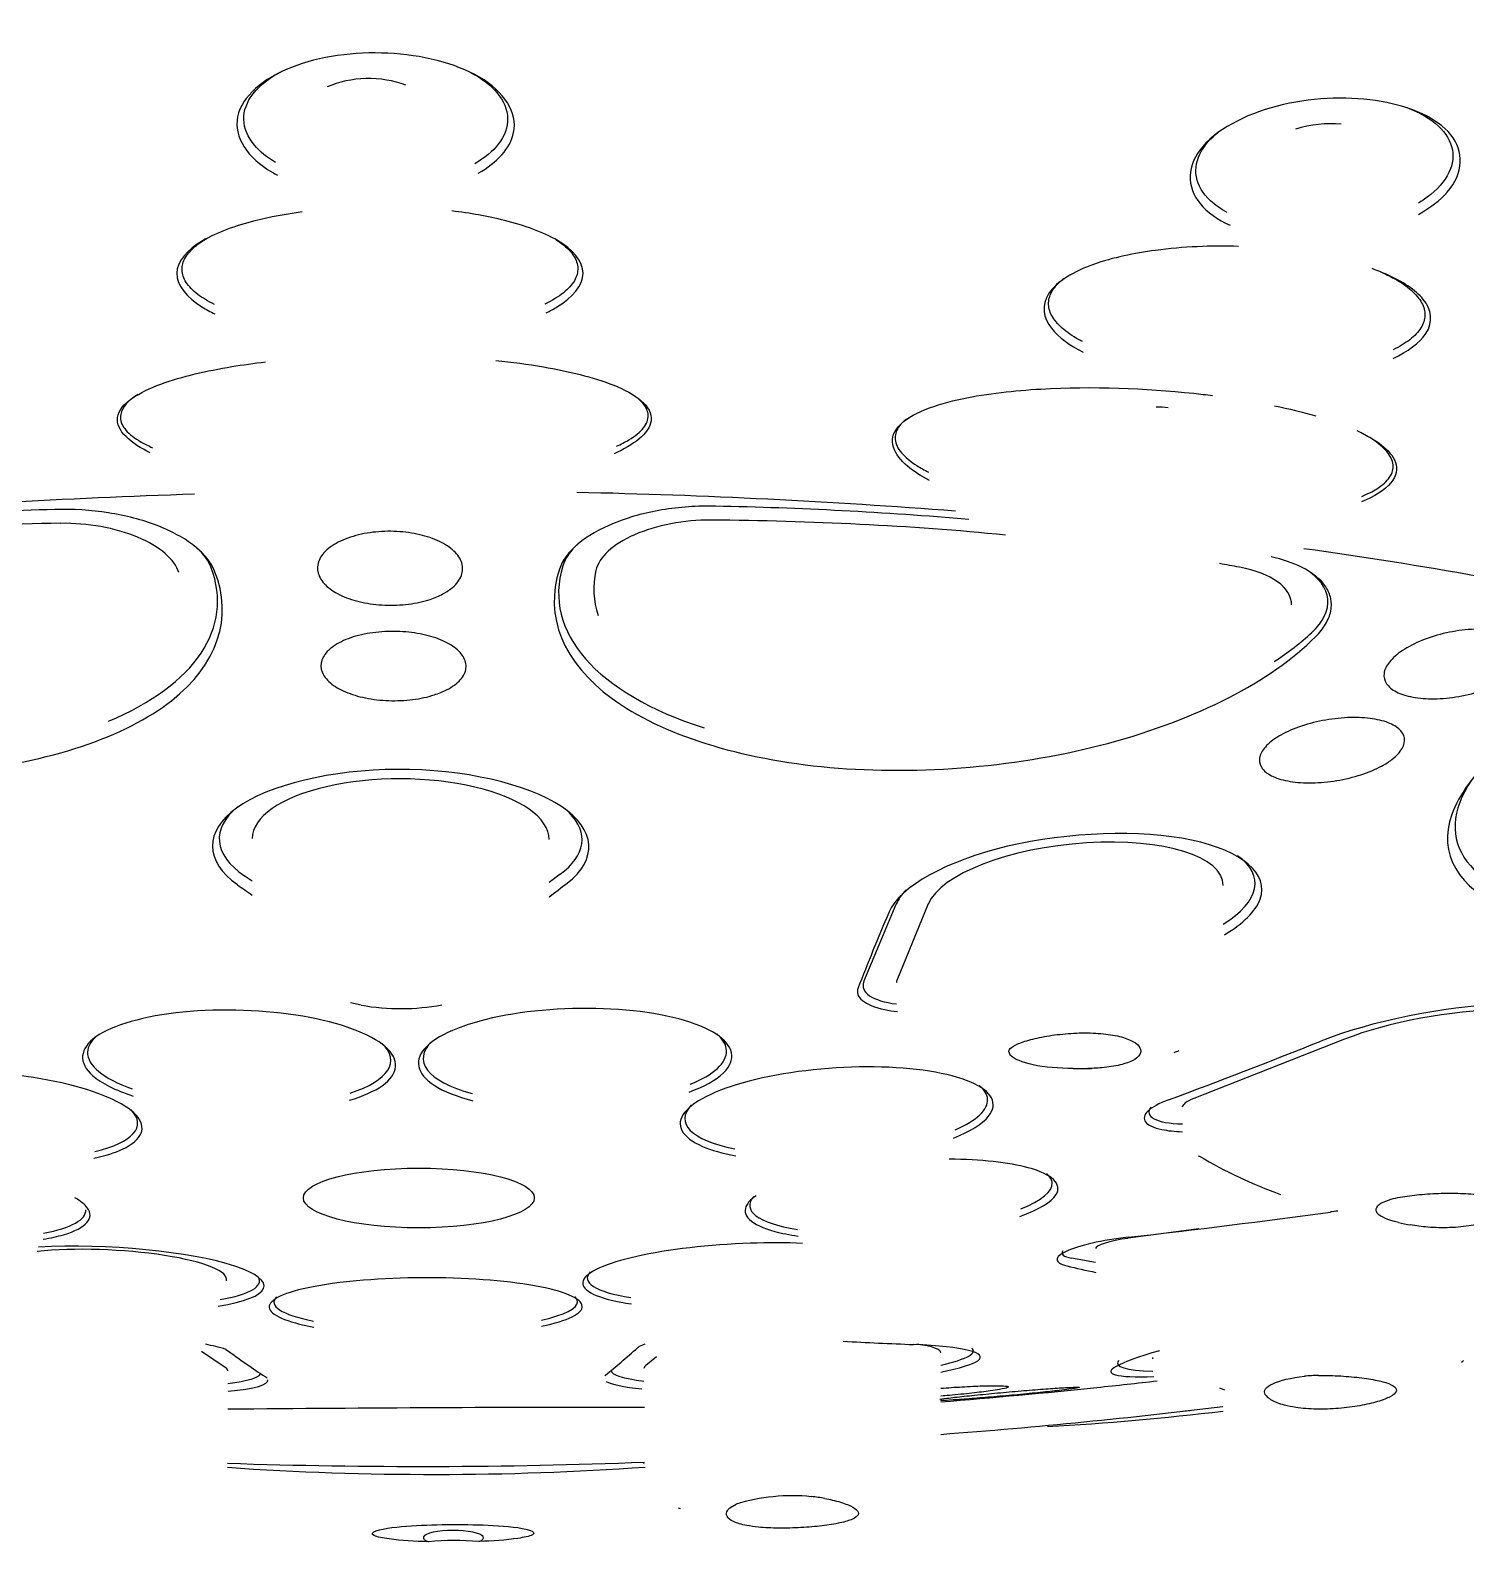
# Model space of a CAD drawing. Header units: centimetres. Extents: x -3207095 to 15275363, y -32656 to 4798027.
# Drawn here: x 705659.56 to 705665.39, y 4438557.85 to 4438563.98 of the extents above; entities that cross this region are included whole.
import ezdxf

# ---------------------------------------------------------------- set-up
doc = ezdxf.new("R2010")
doc.units = ezdxf.units.CM
doc.linetypes.add('DUZ', pattern=[500, 500])
doc.layers.get('0').update_dxf_attribs({"color": 1, "linetype": 'DUZ'})
doc.layers.add('a_vitrifiye', color=195, linetype='Continuous')

# ---------------------------------------------------------------- blocks, each defined once
blk = doc.blocks.new('TEPEDUS')
for p, q in [((38601.94, -2207.869), (38601.82, -2207.787)), ((38606.606, -2207.766), (38606.44, -2207.888)), ((38611.211, -2209.393), (38611.703, -2208.22)), ((38612.186, -2208.216), (38611.712, -2209.376)), ((38603.592, -2209.749), (38603.43, -2209.714)), ((38618.499, -2210.265), (38616.211, -2211.165)), ((38619.082, -2212.734), (38619.203, -2212.689)), ((38616.291, -2213.142), (38615.215, -2213.284)), ((38614.723, -2213.651), (38614.359, -2213.584)), ((38601.53, -2215.241), (38601.17, -2215.001)), ((38608.067, -2215.078), (38607.905, -2215.212)), ((38616.601, -2215.549), (38616.68, -2215.58)), ((38607.878, -2216.702), (38607.879, -2216.69)), ((38609.179, -2217.37), (38609.273, -2217.313))]:
    blk.add_line(p, q)
for centre, radius, start, end in [((38600.492, -2259.368), 57.153, 91.5477, 95.3672), ((38607.744, -2262.488), 60.314, 85.18697, 88.8441), ((38604.188, -2206.384), 3.418, 259.957, 280.5607), ((38613.495, -2210.448), 0.0871, 186.83, 226.7807), ((38614.462, -2202.802), 7.909, 269.4506, 271.059), ((38619.891, -2206.007), 7.02, 239.2051, 250.3337), ((38620.133, -2209.489), 3.648, 257.0474, 259.9764), ((38600.224, -2219.509), 4.729, 73.841, 77.6968), ((38618.132, -2217.673), 2.311, 90.751, 96.0482), ((38604.465, -2116.577), 99.5, 274.56096, 275.92927), ((38607.794, -2858.785), 642.939, 89.991671, 90.554721), ((38617.477, -2215.535), 0.215, 212.9499, 235.2682), ((38611.544, -2173.073), 43.134, 273.2593, 276.8068), ((38604.465, -2116.577), 100, 276.65581, 276.71029), ((38604.7, -2171.206), 45.657, 266.0633, 274.0161), ((38604.49, -2128.786), 87.956, 268.09528, 272.21145), ((38610.125, -2220.085), 2.899, 84.2657, 107.0818), ((38610.252, -2219.248), 2.055, 79.6872, 85.455), ((38605.013, -2222.193), 4.328, 85.2097, 95.308)]:
    blk.add_arc(centre, radius, start, end)
for centre, major_axis, ratio, start_param, end_param in [((38603.715, -2196.381), (-1.081, 0.011), 0.625827, 4.180222, 5.349854), ((38618.063, -2197.054), (1.067, 0.213), 0.590225, 1.090341, 1.743564), ((38615.362, -2201.377), (1.256, 0.193), 0.530868, 1.115919, 1.264556), ((38604.465, -2209.25), (28.2, 0), 0.258819, -4.591583, -4.381751), ((38604.465, -2209.25), (28.2, 0), 0.258819, 1.278151, 1.485824), ((38604.418, -2215.173), (-26.367, 2.821), 0.470964, -1.315068, -1.136672), ((38599.34, -2203.169), (1.498, -0.16), 0.470964, 0.189905, 1.826525), ((38608.641, -2203.122), (1.498, 0.146), 0.474423, 1.354064, 2.990683), ((38604.416, -2215.169), (26.372, 2.573), 0.474423, 1.17902, 1.354064), ((38608.621, -2203.092), (1.993, 0.172), 0.464729, 2.589055, 2.957279), ((38599.357, -2203.138), (1.991, -0.189), 0.462039, 0.222208, 0.548003), ((38604.465, -2209.25), (28.2, 0), 0.258819, 0.855262, 1.07501), ((38595.336, -2203.177), (-6.073, 0.575), 0.462039, 2.429893, 3.363801), ((38612.667, -2203.094), (6.078, 0.523), 0.464729, 2.957279, 3.981317), ((38612.718, -2203.019), (5.594, 0.546), 0.474423, 2.990683, 3.247364), ((38604.416, -2215.169), (26.372, 2.573), 0.474423, 1.031799, 1.04475), ((38616.195, -2203.796), (-1.498, -0.146), 0.474423, 3.09534, 4.173392), ((38616.251, -2203.772), (-1.993, -0.172), 0.464729, 2.599743, 3.694131), ((38612.667, -2203.094), (6.078, 0.523), 0.464729, -0.710691, -0.54185), ((38626.148, -2205.914), (5.957, 1.312), 0.36773, 2.735048, 3.813949), ((38604.19, -2207.231), (2.25, -0.007), 0.405393, 0.001241, 3.142834), ((38604.19, -2207.234), (2.75, -0.008), 0.400807, 2.688794, 3.674866), ((38604.19, -2207.234), (2.75, -0.008), 0.400807, -0.496471, 0.381033), ((38614.409, -2208.142), (-2.248, -0.241), 0.369106, 3.102128, 6.086641), ((38614.405, -2208.144), (-2.736, -0.279), 0.368528, 2.500013, 3.549218), ((38646.148, -2151.262), (-46.089, -55.389), 0.612738, 0.047285, 0.053496), ((38561.704, -2151.643), (45.691, -55.718), 0.591989, -0.0284, -0.020382), ((38614.405, -2208.144), (-2.736, -0.279), 0.368528, -0.407625, -0.197856), ((38656.73, -2160.112), (-46.117, -55.365), 0.131377, -0.414962, -0.37203), ((38612.194, -2209.366), (0.995, 0.102), 0.368528, 2.943736, 4.162409), ((38612.206, -2209.359), (0.5, 0.053), 0.369106, 2.945048, 3.102128), ((38619.975, -2210.54), (-2.248, -0.352), 0.280475, 3.097728, 5.384109), ((38601.742, -2210.528), (-2.299, 0.066), 0.326007, 5.93111, 6.283185), ((38601.742, -2210.528), (-2.299, 0.066), 0.326007, 2.401213, 3.493668), ((38606.83, -2210.502), (2.299, 0.06), 0.326876, 2.788421, 3.958842), ((38606.83, -2210.502), (2.299, 0.06), 0.326876, 0, 0.353172), ((38642.857, -2168.652), (-57.998, -42.759), 0.33312, 0.860314, 0.903246), ((38601.742, -2210.528), (-2.299, 0.066), 0.326007, 0, 0.795898), ((38606.83, -2210.502), (2.299, 0.06), 0.326876, 5.568199, 6.283185), ((38613.562, -2206.69), (2.162, -3.727), 0.696787, -0.379577, -0.36291), ((38610.792, -2211.329), (2.295, 0.155), 0.295556, 0, 0.314538), ((38610.792, -2211.329), (2.295, 0.155), 0.295556, 2.827055, 3.95867), ((38610.792, -2211.329), (2.295, 0.155), 0.295556, 5.594234, 6.283185), ((38616.521, -2211.23), (0.988, 0.154), 0.283545, 2.841426, 4.160067), ((38616.539, -2211.226), (0.5, 0.078), 0.280475, 2.242517, 3.097728), ((38597.908, -2211.395), (-2.295, 0.158), 0.293356, 2.389424, 3.453482), ((38616.539, -2211.604), (0.254, 0.431), 0.168409, 3.141593, 3.278381), ((38611.774, -2212.621), (2.293, 0.177), 0.246702, 0, 0.257404), ((38611.774, -2212.621), (2.293, 0.177), 0.246702, 2.884189, 3.938835), ((38611.774, -2212.621), (2.293, 0.177), 0.246702, 5.606886, 6.283185), ((38597.123, -2212.696), (-2.293, 0.175), 0.244201, 2.395187, 3.178737), ((38611.02, -2172.886), (71.573, 8.331), 0.56341, 4.705428, 4.74836), ((38615.223, -2213.377), (0.5, 0.066), 0.184602, 1.563735, 3.117078), ((38599.754, -2213.823), (-1.798, 0.087), 0.201542, 3.08643, 5.363951), ((38599.75, -2213.894), (-2.369, 0.115), 0.201542, 2.364961, 5.18079), ((38615.207, -2213.377), (0.991, 0.134), 0.18562, 2.951548, 3.661518), ((38609.316, -2213.775), (2.297, 0.116), 0.203174, 2.932571, 3.909006), ((38651.965, -2153.768), (-44.421, -56.735), 0.47645, 0.213717, 0.225839), ((38599.754, -2213.823), (-2.297, 0.111), 0.201542, 2.414479, 3.27518), ((38604.569, -2214.25), (2.3, 0.003), 0.185339, 2.951849, 3.881655), ((38604.569, -2214.25), (2.3, 0.003), 0.185339, 5.580767, 6.283185), ((38604.569, -2214.25), (2.3, 0.003), 0.185339, 0, 0.189744), ((38654.963, -2162.999), (-48.766, -53.047), 0.025664, 0.186686, 0.229618), ((38576.116, -2170.833), (63.864, -33.37), 0.451737, -0.780319, -0.76103), ((38610.128, -2215.138), (-2.25, -0.12), 0.121616, 3.135107, 3.710201), ((38610.126, -2215.137), (-2.746, -0.149), 0.120575, 2.525786, 3.263355), ((38554.477, -2163.453), (49.289, -52.562), 0.050355, -0.252576, -0.209644), ((38621.084, -2214.243), (6.028, 0.937), 0.081622, 3.059606, 3.553815), ((38621.187, -2214.237), (5.6, 0.857), 0.082029, 3.129037, 3.181966), ((38599.321, -2215.187), (-2.25, 0.109), 0.119929, 3.1474, 3.339387), ((38599.323, -2215.186), (-2.747, 0.135), 0.118845, 2.535486, 3.101177), ((38610.126, -2215.137), (-2.746, -0.149), 0.120575, 0.006642, 0.605171), ((38610.128, -2215.138), (-2.25, -0.12), 0.121616, -0.163565, -0.006485), ((38604.465, -2208.915), (27.6, 0), 0.258819, -1.189196, -1.153281), ((38604.465, -2209.25), (28.2, 0), 0.258819, -1.286398, -1.12397), ((38604.989, -2217.822), (0.456, 0), 0.241924, -0.563412, 3.739754)]:
    blk.add_ellipse(centre, major_axis=major_axis, ratio=ratio, start_param=start_param, end_param=end_param)
blk.add_ellipse((38604.465, -2212.672), major_axis=(-1.75, 0), ratio=0.258819)
for points, knots in [([(38560.515, -2202.905), (38560.517, -2202.816), (38560.524, -2202.591), (38560.597, -2202.181), (38560.763, -2201.706), (38561.012, -2201.229), (38561.342, -2200.755), (38561.752, -2200.285), (38562.241, -2199.819), (38562.81, -2199.358), (38563.457, -2198.901), (38564.182, -2198.452), (38564.984, -2198.009), (38565.86, -2197.575), (38566.81, -2197.15), (38567.832, -2196.736), (38568.923, -2196.333), (38570.082, -2195.942), (38571.307, -2195.564), (38572.595, -2195.2), (38573.943, -2194.85), (38575.349, -2194.516), (38576.811, -2194.198), (38578.325, -2193.896), (38579.889, -2193.611), (38581.5, -2193.345), (38583.154, -2193.096), (38584.848, -2192.866), (38586.58, -2192.656), (38588.346, -2192.465), (38590.142, -2192.294), (38591.965, -2192.143), (38593.812, -2192.013), (38595.679, -2191.904), (38597.563, -2191.816), (38599.46, -2191.749), (38601.367, -2191.703), (38603.279, -2191.679), (38605.193, -2191.677), (38607.107, -2191.696), (38609.015, -2191.736), (38610.914, -2191.798), (38612.802, -2191.881), (38614.673, -2191.985), (38616.526, -2192.11), (38618.355, -2192.256), (38620.158, -2192.422), (38621.931, -2192.608), (38623.672, -2192.814), (38625.376, -2193.039), (38627.04, -2193.283), (38628.661, -2193.546), (38630.237, -2193.826), (38631.764, -2194.124), (38633.239, -2194.439), (38634.659, -2194.769), (38636.022, -2195.116), (38637.325, -2195.476), (38638.565, -2195.851), (38639.741, -2196.24), (38640.849, -2196.64), (38641.888, -2197.052), (38642.856, -2197.475), (38643.751, -2197.908), (38644.571, -2198.349), (38645.314, -2198.797), (38645.979, -2199.252), (38646.566, -2199.713), (38647.072, -2200.176), (38647.5, -2200.644), (38647.84, -2201.108), (38648.061, -2201.479), (38648.133, -2201.67), (38648.153, -2201.722)], [0, 0, 0, 0, 0.007517, 0.022303, 0.03701, 0.051568, 0.065983, 0.080301, 0.094565, 0.108806, 0.123041, 0.137278, 0.151523, 0.165777, 0.180042, 0.194316, 0.208599, 0.222889, 0.237186, 0.251488, 0.265795, 0.280106, 0.29442, 0.308738, 0.323057, 0.337379, 0.351703, 0.366028, 0.380355, 0.394683, 0.409012, 0.423341, 0.437672, 0.452003, 0.466334, 0.480666, 0.494998, 0.50933, 0.523662, 0.537995, 0.552327, 0.566659, 0.580991, 0.595323, 0.609654, 0.623985, 0.638315, 0.652644, 0.666973, 0.6813, 0.695626, 0.709951, 0.724274, 0.738595, 0.752915, 0.767231, 0.781545, 0.795855, 0.810161, 0.824462, 0.838757, 0.853047, 0.867328, 0.881601, 0.895864, 0.910117, 0.924359, 0.938592, 0.952821, 0.967052, 0.981301, 0.995595, 1, 1, 1, 1]), ([(38605.367, -2197.139), (38605.652, -2196.975), (38605.853, -2196.759), (38605.967, -2196.218), (38605.756, -2195.9), (38605.015, -2195.467), (38604.507, -2195.345), (38603.488, -2195.295), (38602.958, -2195.368), (38602.108, -2195.7), (38601.781, -2195.973), (38601.718, -2196.282)], [0.4038603, 0.4038603, 0.4038603, 0.4038603, 0.5, 0.5, 0.625, 0.625, 0.75, 0.75, 0.875, 0.875, 1, 1, 1, 1]), ([(38601.812, -2196.325), (38601.809, -2196.191), (38601.857, -2196.057), (38602.051, -2195.809), (38602.196, -2195.695), (38602.382, -2195.598), (38602.386, -2195.596), (38602.39, -2195.594)], [0, 0, 0, 0, 0.0625, 0.0625, 0.125, 0.125, 0.1262842, 0.1262842, 0.1262842, 0.1262842]), ([(38605.252, -2195.611), (38605.419, -2195.699), (38605.554, -2195.804), (38605.752, -2196.04), (38605.808, -2196.173), (38605.811, -2196.307), (38605.815, -2196.441), (38605.767, -2196.575), (38605.586, -2196.807), (38605.465, -2196.907), (38605.314, -2196.995)], [0.3802, 0.3802, 0.3802, 0.3802, 0.4375, 0.4375, 0.5, 0.5, 0.5, 0.5625, 0.5625, 0.6169065, 0.6169065, 0.6169065, 0.6169065]), ([(38619.62, -2197.762), (38619.795, -2197.664), (38619.945, -2197.55), (38620.306, -2197.135), (38620.313, -2196.806), (38619.9, -2196.303), (38619.509, -2196.13), (38618.598, -2195.972), (38618.066, -2195.985), (38617.074, -2196.212), (38616.604, -2196.438), (38616.352, -2196.729)], [0.445445, 0.445445, 0.445445, 0.445445, 0.5, 0.5, 0.625, 0.625, 0.75, 0.75, 0.875, 0.875, 1, 1, 1, 1]), ([(38619.443, -2196.145), (38619.637, -2196.218), (38619.798, -2196.312), (38620.035, -2196.53), (38620.109, -2196.654), (38620.155, -2196.914), (38620.128, -2197.049), (38620.053, -2197.179), (38619.977, -2197.309), (38619.853, -2197.434), (38619.666, -2197.561), (38619.642, -2197.577), (38619.616, -2197.592)], [0.313068, 0.313068, 0.313068, 0.313068, 0.375, 0.375, 0.4375, 0.4375, 0.5, 0.5, 0.5, 0.5625, 0.5625, 0.5715752, 0.5715752, 0.5715752, 0.5715752]), ([(38601.718, -2196.282), (38601.656, -2196.591), (38601.869, -2196.905), (38602.267, -2197.139), (38602.293, -2197.153), (38602.321, -2197.168)], [0, 0, 0, 0, 0.125, 0.125, 0.1337335, 0.1337335, 0.1337335, 0.1337335]), ([(38602.295, -2196.978), (38602.163, -2196.9), (38602.055, -2196.811), (38601.871, -2196.592), (38601.816, -2196.459), (38601.812, -2196.325)], [0.8892487, 0.8892487, 0.8892487, 0.8892487, 0.9375, 0.9375, 1, 1, 1, 1]), ([(38616.352, -2196.729), (38616.101, -2197.02), (38616.101, -2197.348), (38616.415, -2197.73), (38616.572, -2197.841), (38616.763, -2197.928)], [0, 0, 0, 0, 0.125, 0.125, 0.1900515, 0.1900515, 0.1900515, 0.1900515]), ([(38616.72, -2197.734), (38616.622, -2197.681), (38616.537, -2197.622), (38616.349, -2197.448), (38616.275, -2197.324), (38616.228, -2197.064), (38616.255, -2196.929), (38616.331, -2196.799)], [0.8384095, 0.8384095, 0.8384095, 0.8384095, 0.875, 0.875, 0.9375, 0.9375, 1, 1, 1, 1]), ([(38602.696, -2197.725), (38602.451, -2197.758), (38602.211, -2197.803), (38601.687, -2197.935), (38601.408, -2198.033), (38600.961, -2198.296), (38600.798, -2198.467), (38600.795, -2198.656)], [0.826135, 0.826135, 0.826135, 0.826135, 0.875, 0.875, 0.9375, 0.9375, 1, 1, 1, 1]), ([(38606.395, -2199.256), (38606.456, -2199.226), (38606.514, -2199.194), (38606.793, -2199.021), (38606.953, -2198.841), (38606.955, -2198.469), (38606.793, -2198.292), (38606.345, -2198.027), (38606.063, -2197.93), (38605.508, -2197.791), (38605.24, -2197.744), (38604.966, -2197.711)], [0.4222118, 0.4222118, 0.4222118, 0.4222118, 0.4375, 0.4375, 0.5, 0.5, 0.5625, 0.5625, 0.625, 0.625, 0.6790152, 0.6790152, 0.6790152, 0.6790152]), ([(38600.876, -2198.605), (38600.874, -2198.542), (38600.891, -2198.478), (38600.964, -2198.353), (38601.02, -2198.292), (38601.147, -2198.189), (38601.212, -2198.147), (38601.285, -2198.106)], [0, 0, 0, 0, 0.03125, 0.03125, 0.0625, 0.0625, 0.08558377, 0.08558377, 0.08558377, 0.08558377]), ([(38606.511, -2198.125), (38606.557, -2198.152), (38606.598, -2198.18), (38606.712, -2198.266), (38606.771, -2198.327), (38606.852, -2198.451), (38606.873, -2198.515), (38606.875, -2198.578), (38606.876, -2198.642), (38606.859, -2198.705), (38606.786, -2198.83), (38606.73, -2198.891), (38606.581, -2199.011), (38606.487, -2199.069), (38606.375, -2199.124)], [0.4223352, 0.4223352, 0.4223352, 0.4223352, 0.4375, 0.4375, 0.46875, 0.46875, 0.5, 0.5, 0.5, 0.53125, 0.53125, 0.5625, 0.5625, 0.5946634, 0.5946634, 0.5946634, 0.5946634]), ([(38616.891, -2198.248), (38616.478, -2198.235), (38616.054, -2198.252), (38615.31, -2198.351), (38614.987, -2198.416), (38614.399, -2198.627), (38614.139, -2198.776), (38614.017, -2198.958)], [0.792846, 0.792846, 0.792846, 0.792846, 0.875, 0.875, 0.9375, 0.9375, 1, 1, 1, 1]), ([(38600.795, -2198.656), (38600.792, -2198.844), (38600.954, -2199.026), (38601.239, -2199.203), (38601.305, -2199.239), (38601.374, -2199.272)], [0, 0, 0, 0, 0.0625, 0.0625, 0.07958295, 0.07958295, 0.07958295, 0.07958295]), ([(38601.368, -2199.128), (38601.269, -2199.08), (38601.185, -2199.029), (38601.038, -2198.917), (38600.979, -2198.856), (38600.899, -2198.732), (38600.877, -2198.669), (38600.876, -2198.605)], [0.90902091, 0.90902091, 0.90902091, 0.90902091, 0.9375, 0.9375, 0.96875, 0.96875, 1, 1, 1, 1]), ([(38619.235, -2199.945), (38619.452, -2199.842), (38619.636, -2199.713), (38619.85, -2199.389), (38619.813, -2199.202), (38619.57, -2198.902), (38619.372, -2198.779), (38619.072, -2198.645), (38618.994, -2198.614), (38618.914, -2198.585)], [0.4505414, 0.4505414, 0.4505414, 0.4505414, 0.5, 0.5, 0.5625, 0.5625, 0.625, 0.625, 0.6455046, 0.6455046, 0.6455046, 0.6455046]), ([(38619.042, -2198.632), (38619.117, -2198.665), (38619.187, -2198.7), (38619.353, -2198.792), (38619.44, -2198.852), (38619.579, -2198.975), (38619.631, -2199.038), (38619.7, -2199.166), (38619.717, -2199.231), (38619.713, -2199.359), (38619.692, -2199.422), (38619.654, -2199.484), (38619.616, -2199.546), (38619.559, -2199.605), (38619.417, -2199.716), (38619.333, -2199.767), (38619.235, -2199.814)], [0.3554604, 0.3554604, 0.3554604, 0.3554604, 0.375, 0.375, 0.40625, 0.40625, 0.4375, 0.4375, 0.46875, 0.46875, 0.5, 0.5, 0.5, 0.53125, 0.53125, 0.5607431, 0.5607431, 0.5607431, 0.5607431]), ([(38614.526, -2199.692), (38614.509, -2199.683), (38614.491, -2199.673), (38614.372, -2199.607), (38614.286, -2199.547), (38614.147, -2199.424), (38614.094, -2199.361), (38614.025, -2199.233), (38614.009, -2199.168), (38614.013, -2199.04), (38614.033, -2198.977), (38614.072, -2198.915)], [0.8698343, 0.8698343, 0.8698343, 0.8698343, 0.875, 0.875, 0.90625, 0.90625, 0.9375, 0.9375, 0.96875, 0.96875, 1, 1, 1, 1]), ([(38614.072, -2198.915), (38614.11, -2198.853), (38614.166, -2198.794), (38614.24, -2198.736), (38614.241, -2198.735), (38614.242, -2198.735)], [0, 0, 0, 0, 0.03125, 0.03125, 0.03158711, 0.03158711, 0.03158711, 0.03158711]), ([(38614.017, -2198.958), (38613.895, -2199.141), (38613.932, -2199.333), (38614.164, -2199.63), (38614.336, -2199.749), (38614.533, -2199.85)], [0, 0, 0, 0, 0.0625, 0.0625, 0.1184756, 0.1184756, 0.1184756, 0.1184756]), ([(38600.395, -2201.379), (38600.105, -2201.238), (38599.868, -2201.041), (38599.931, -2200.625), (38600.23, -2200.455), (38600.883, -2200.215), (38601.25, -2200.134), (38601.798, -2200.043), (38601.968, -2200.019), (38602.139, -2199.998)], [0.4412878, 0.4412878, 0.4412878, 0.4412878, 0.5, 0.5, 0.5625, 0.5625, 0.625, 0.625, 0.6525938, 0.6525938, 0.6525938, 0.6525938]), ([(38605.634, -2199.976), (38605.877, -2200.002), (38606.117, -2200.034), (38606.733, -2200.14), (38607.104, -2200.225), (38607.74, -2200.481), (38608.014, -2200.669), (38607.986, -2200.89)], [0.8361715, 0.8361715, 0.8361715, 0.8361715, 0.875, 0.875, 0.9375, 0.9375, 1, 1, 1, 1]), ([(38600.205, -2200.494), (38600.121, -2200.547), (38600.057, -2200.602), (38599.964, -2200.719), (38599.941, -2200.783), (38599.943, -2200.846), (38599.944, -2200.909), (38599.972, -2200.972), (38600.078, -2201.096), (38600.156, -2201.157), (38600.309, -2201.243), (38600.366, -2201.272), (38600.428, -2201.299)], [0.4408629, 0.4408629, 0.4408629, 0.4408629, 0.46875, 0.46875, 0.5, 0.5, 0.5, 0.53125, 0.53125, 0.5625, 0.5625, 0.5780112, 0.5780112, 0.5780112, 0.5780112]), ([(38612.205, -2201.797), (38612.081, -2201.731), (38611.968, -2201.659), (38611.672, -2201.411), (38611.554, -2201.185), (38611.914, -2200.772), (38612.313, -2200.64), (38613.088, -2200.475), (38613.493, -2200.433), (38614.688, -2200.364), (38615.472, -2200.396), (38616.306, -2200.485), (38616.401, -2200.496), (38616.496, -2200.508)], [0.4082612, 0.4082612, 0.4082612, 0.4082612, 0.4375, 0.4375, 0.5, 0.5, 0.5625, 0.5625, 0.625, 0.625, 0.75, 0.75, 0.7661621, 0.7661621, 0.7661621, 0.7661621]), ([(38607.941, -2200.81), (38607.939, -2200.747), (38607.912, -2200.684), (38607.842, -2200.602), (38607.822, -2200.582), (38607.8, -2200.563)], [0, 0, 0, 0, 0.03125, 0.03125, 0.04130886, 0.04130886, 0.04130886, 0.04130886]), ([(38607.46, -2201.278), (38607.53, -2201.247), (38607.593, -2201.214), (38607.747, -2201.122), (38607.821, -2201.061), (38607.919, -2200.937), (38607.943, -2200.873), (38607.941, -2200.81)], [0.91989716, 0.91989716, 0.91989716, 0.91989716, 0.9375, 0.9375, 0.96875, 0.96875, 1, 1, 1, 1]), ([(38611.858, -2200.864), (38611.844, -2200.875), (38611.83, -2200.886), (38611.785, -2200.927), (38611.759, -2200.957), (38611.738, -2200.988), (38611.718, -2201.018), (38611.703, -2201.05), (38611.686, -2201.113), (38611.683, -2201.145), (38611.694, -2201.242), (38611.725, -2201.309), (38611.836, -2201.441), (38611.915, -2201.507), (38612.069, -2201.605), (38612.128, -2201.639), (38612.193, -2201.672)], [0.478277, 0.478277, 0.478277, 0.478277, 0.484375, 0.484375, 0.5, 0.5, 0.5, 0.515625, 0.515625, 0.53125, 0.53125, 0.5625, 0.5625, 0.59375, 0.59375, 0.6101478, 0.6101478, 0.6101478, 0.6101478]), ([(38619.181, -2201.747), (38619.202, -2201.716), (38619.217, -2201.685), (38619.234, -2201.621), (38619.236, -2201.589), (38619.226, -2201.492), (38619.194, -2201.426), (38619.084, -2201.293), (38619.005, -2201.227), (38618.841, -2201.122), (38618.769, -2201.083), (38618.69, -2201.044)], [0, 0, 0, 0, 0.015625, 0.015625, 0.03125, 0.03125, 0.0625, 0.0625, 0.09375, 0.09375, 0.1132157, 0.1132157, 0.1132157, 0.1132157]), ([(38618.753, -2201.075), (38618.865, -2201.13), (38618.967, -2201.19), (38619.254, -2201.409), (38619.376, -2201.619), (38619.201, -2201.83)], [0.9104139, 0.9104139, 0.9104139, 0.9104139, 0.9375, 0.9375, 1, 1, 1, 1]), ([(38618.757, -2202.038), (38618.845, -2202.001), (38618.922, -2201.962), (38619.031, -2201.894), (38619.069, -2201.866), (38619.134, -2201.807), (38619.161, -2201.777), (38619.181, -2201.747)], [0.94573028, 0.94573028, 0.94573028, 0.94573028, 0.96875, 0.96875, 0.984375, 0.984375, 1, 1, 1, 1]), ([(38601.37, -2203.169), (38601.343, -2203.102), (38601.303, -2203.037), (38601.201, -2202.91), (38601.136, -2202.847), (38600.988, -2202.73), (38600.903, -2202.675), (38600.714, -2202.571), (38600.609, -2202.522), (38600.276, -2202.394), (38600.022, -2202.328), (38599.496, -2202.245), (38599.218, -2202.227), (38598.948, -2202.236)], [0, 0, 0, 0, 0.125, 0.125, 0.25, 0.25, 0.375, 0.375, 0.5, 0.5, 0.75, 0.75, 1, 1, 1, 1]), ([(38608.96, -2202.186), (38608.824, -2202.183), (38608.689, -2202.186), (38608.418, -2202.206), (38608.282, -2202.222), (38608.02, -2202.265), (38607.894, -2202.293), (38607.649, -2202.36), (38607.532, -2202.4), (38607.207, -2202.53), (38607.02, -2202.638), (38606.739, -2202.875), (38606.642, -2203.006), (38606.597, -2203.14)], [0, 0, 0, 0, 0.125, 0.125, 0.25, 0.25, 0.375, 0.375, 0.5, 0.5, 0.75, 0.75, 1, 1, 1, 1]), ([(38604.637, -2203.598), (38604.538, -2203.631), (38604.426, -2203.656), (38604.309, -2203.671), (38604.193, -2203.686), (38604.069, -2203.691), (38603.949, -2203.686), (38603.83, -2203.681), (38603.711, -2203.666), (38603.602, -2203.642), (38603.492, -2203.618), (38603.389, -2203.585), (38603.3, -2203.544), (38603.21, -2203.503), (38603.132, -2203.454), (38603.073, -2203.401), (38603.012, -2203.346), (38602.969, -2203.285), (38602.947, -2203.224), (38602.924, -2203.161), (38602.923, -2203.095), (38602.944, -2203.032), (38602.965, -2202.968), (38603.008, -2202.905), (38603.071, -2202.848), (38603.134, -2202.792), (38603.217, -2202.741), (38603.314, -2202.699), (38603.409, -2202.658), (38603.52, -2202.625), (38603.638, -2202.602), (38603.752, -2202.581), (38603.875, -2202.569), (38603.997, -2202.567), (38604.117, -2202.566), (38604.239, -2202.575), (38604.353, -2202.593), (38604.466, -2202.612), (38604.575, -2202.64), (38604.671, -2202.676), (38604.769, -2202.712), (38604.855, -2202.757), (38604.925, -2202.806), (38604.996, -2202.858), (38605.05, -2202.915), (38605.085, -2202.975), (38605.12, -2203.036), (38605.134, -2203.101), (38605.127, -2203.165), (38605.12, -2203.23), (38605.09, -2203.294), (38605.04, -2203.354), (38604.99, -2203.413), (38604.918, -2203.469), (38604.829, -2203.516), (38604.772, -2203.547), (38604.707, -2203.574), (38604.637, -2203.598)], [0, 0, 0, 0, 0.051689, 0.051689, 0.051689, 0.103421, 0.103421, 0.103421, 0.154609, 0.154609, 0.154609, 0.20604, 0.20604, 0.20604, 0.258658, 0.258658, 0.258658, 0.312942, 0.312942, 0.312942, 0.368705, 0.368705, 0.368705, 0.425093, 0.425093, 0.425093, 0.480895, 0.480895, 0.480895, 0.535142, 0.535142, 0.535142, 0.587621, 0.587621, 0.587621, 0.638939, 0.638939, 0.638939, 0.690159, 0.690159, 0.690159, 0.742324, 0.742324, 0.742324, 0.796088, 0.796088, 0.796088, 0.851471, 0.851471, 0.851471, 0.90779, 0.90779, 0.90779, 0.963882, 0.963882, 0.963882, 1, 1, 1, 1]), ([(38618.057, -2204.166), (38618.12, -2204.103), (38618.171, -2204.039), (38618.248, -2203.908), (38618.275, -2203.842), (38618.301, -2203.713), (38618.301, -2203.65), (38618.276, -2203.525), (38618.25, -2203.465), (38618.137, -2203.294), (38618.01, -2203.192), (38617.714, -2203.046), (38617.558, -2202.993), (38617.383, -2202.954)], [0, 0, 0, 0, 0.125, 0.125, 0.25, 0.25, 0.375, 0.375, 0.5, 0.5, 0.75, 0.75, 0.9451253, 0.9451253, 0.9451253, 0.9451253]), ([(38590.062, -2204.287), (38590.774, -2204.956), (38591.935, -2205.523), (38594.634, -2206.218), (38596.164, -2206.338), (38598.852, -2206.073), (38600.016, -2205.684), (38601.412, -2204.588), (38601.655, -2203.88), (38601.37, -2203.169)], [0, 0, 0, 0, 0.25, 0.25, 0.5, 0.5, 0.75, 0.75, 1, 1, 1, 1]), ([(38606.597, -2203.14), (38606.361, -2203.853), (38606.652, -2204.557), (38608.139, -2205.647), (38609.335, -2206.024), (38612.06, -2206.268), (38613.595, -2206.134), (38616.253, -2205.419), (38617.387, -2204.841), (38618.057, -2204.166)], [0, 0, 0, 0, 0.25, 0.25, 0.5, 0.5, 0.75, 0.75, 1, 1, 1, 1]), ([(38604.7, -2205.046), (38604.601, -2205.078), (38604.488, -2205.102), (38604.371, -2205.117), (38604.254, -2205.132), (38604.13, -2205.137), (38604.01, -2205.133), (38603.89, -2205.129), (38603.769, -2205.115), (38603.659, -2205.092), (38603.548, -2205.07), (38603.444, -2205.038), (38603.354, -2205), (38603.263, -2204.962), (38603.185, -2204.915), (38603.125, -2204.865), (38603.064, -2204.814), (38603.021, -2204.757), (38602.999, -2204.699), (38602.977, -2204.64), (38602.976, -2204.579), (38602.996, -2204.52), (38603.016, -2204.46), (38603.059, -2204.402), (38603.121, -2204.349), (38603.183, -2204.297), (38603.265, -2204.249), (38603.36, -2204.209), (38603.454, -2204.17), (38603.564, -2204.139), (38603.681, -2204.118), (38603.795, -2204.097), (38603.918, -2204.085), (38604.04, -2204.083), (38604.161, -2204.082), (38604.284, -2204.09), (38604.399, -2204.107), (38604.514, -2204.124), (38604.624, -2204.15), (38604.721, -2204.184), (38604.819, -2204.218), (38604.907, -2204.26), (38604.976, -2204.307), (38605.048, -2204.355), (38605.103, -2204.409), (38605.137, -2204.465), (38605.172, -2204.522), (38605.187, -2204.583), (38605.18, -2204.642), (38605.173, -2204.702), (38605.143, -2204.763), (38605.094, -2204.818), (38605.045, -2204.873), (38604.974, -2204.925), (38604.887, -2204.97), (38604.831, -2204.998), (38604.768, -2205.024), (38604.7, -2205.046)], [0, 0, 0, 0, 0.052171, 0.052171, 0.052171, 0.104377, 0.104377, 0.104377, 0.156143, 0.156143, 0.156143, 0.20808, 0.20808, 0.20808, 0.260931, 0.260931, 0.260931, 0.31507, 0.31507, 0.31507, 0.370349, 0.370349, 0.370349, 0.426106, 0.426106, 0.426106, 0.481422, 0.481422, 0.481422, 0.535561, 0.535561, 0.535561, 0.588347, 0.588347, 0.588347, 0.640223, 0.640223, 0.640223, 0.692002, 0.692002, 0.692002, 0.744502, 0.744502, 0.744502, 0.798238, 0.798238, 0.798238, 0.853222, 0.853222, 0.853222, 0.908926, 0.908926, 0.908926, 0.964464, 0.964464, 0.964464, 1, 1, 1, 1]), ([(38620.922, -2204.837), (38620.829, -2204.889), (38620.719, -2204.937), (38620.602, -2204.976), (38620.485, -2205.016), (38620.357, -2205.048), (38620.229, -2205.07), (38620.105, -2205.092), (38619.977, -2205.104), (38619.857, -2205.105), (38619.741, -2205.106), (38619.629, -2205.098), (38619.531, -2205.079), (38619.436, -2205.062), (38619.351, -2205.035), (38619.284, -2205), (38619.217, -2204.966), (38619.166, -2204.924), (38619.135, -2204.877), (38619.103, -2204.83), (38619.09, -2204.777), (38619.096, -2204.722), (38619.103, -2204.665), (38619.131, -2204.606), (38619.178, -2204.548), (38619.225, -2204.488), (38619.294, -2204.428), (38619.377, -2204.373), (38619.462, -2204.316), (38619.565, -2204.264), (38619.677, -2204.219), (38619.79, -2204.174), (38619.915, -2204.135), (38620.042, -2204.107), (38620.166, -2204.08), (38620.296, -2204.061), (38620.42, -2204.053), (38620.541, -2204.046), (38620.659, -2204.048), (38620.765, -2204.06), (38620.868, -2204.072), (38620.962, -2204.094), (38621.039, -2204.124), (38621.115, -2204.153), (38621.177, -2204.191), (38621.22, -2204.234), (38621.263, -2204.278), (38621.288, -2204.329), (38621.294, -2204.381), (38621.299, -2204.436), (38621.284, -2204.494), (38621.25, -2204.552), (38621.215, -2204.611), (38621.159, -2204.672), (38621.086, -2204.729), (38621.038, -2204.766), (38620.983, -2204.803), (38620.922, -2204.837)], [0, 0, 0, 0, 0.05543, 0.05543, 0.05543, 0.110933, 0.110933, 0.110933, 0.165276, 0.165276, 0.165276, 0.217862, 0.217862, 0.217862, 0.269246, 0.269246, 0.269246, 0.320461, 0.320461, 0.320461, 0.372546, 0.372546, 0.372546, 0.426185, 0.426185, 0.426185, 0.481456, 0.481456, 0.481456, 0.537736, 0.537736, 0.537736, 0.593893, 0.593893, 0.593893, 0.648792, 0.648792, 0.648792, 0.701901, 0.701901, 0.701901, 0.753544, 0.753544, 0.753544, 0.804668, 0.804668, 0.804668, 0.856374, 0.856374, 0.856374, 0.909496, 0.909496, 0.909496, 0.964311, 0.964311, 0.964311, 1, 1, 1, 1]), ([(38622.126, -2205.012), (38621.05, -2205.602), (38620.334, -2206.265), (38619.912, -2207.455), (38620.215, -2207.974), (38621.594, -2208.569), (38622.559, -2208.698), (38623.665, -2208.662)], [0, 0, 0, 0, 0.25, 0.25, 0.5, 0.5, 0.714471, 0.714471, 0.714471, 0.714471]), ([(38619.059, -2206.125), (38618.968, -2206.174), (38618.86, -2206.22), (38618.745, -2206.257), (38618.63, -2206.294), (38618.504, -2206.325), (38618.378, -2206.345), (38618.254, -2206.366), (38618.126, -2206.378), (38618.005, -2206.38), (38617.887, -2206.381), (38617.773, -2206.374), (38617.673, -2206.357), (38617.574, -2206.341), (38617.486, -2206.316), (38617.415, -2206.284), (38617.345, -2206.252), (38617.29, -2206.212), (38617.255, -2206.168), (38617.22, -2206.123), (38617.204, -2206.073), (38617.207, -2206.021), (38617.211, -2205.968), (38617.236, -2205.912), (38617.279, -2205.858), (38617.324, -2205.802), (38617.389, -2205.746), (38617.469, -2205.694), (38617.551, -2205.642), (38617.651, -2205.592), (38617.76, -2205.55), (38617.87, -2205.508), (38617.993, -2205.472), (38618.118, -2205.446), (38618.241, -2205.42), (38618.371, -2205.402), (38618.495, -2205.394), (38618.616, -2205.386), (38618.736, -2205.388), (38618.844, -2205.399), (38618.95, -2205.41), (38619.047, -2205.43), (38619.128, -2205.457), (38619.208, -2205.485), (38619.273, -2205.52), (38619.32, -2205.561), (38619.367, -2205.602), (38619.395, -2205.65), (38619.404, -2205.7), (38619.413, -2205.751), (38619.401, -2205.805), (38619.37, -2205.86), (38619.338, -2205.916), (38619.285, -2205.972), (38619.215, -2206.026), (38619.17, -2206.06), (38619.117, -2206.094), (38619.059, -2206.125)], [0, 0, 0, 0, 0.055104, 0.055104, 0.055104, 0.110262, 0.110262, 0.110262, 0.164577, 0.164577, 0.164577, 0.217538, 0.217538, 0.217538, 0.26951, 0.26951, 0.26951, 0.321266, 0.321266, 0.321266, 0.37363, 0.37363, 0.37363, 0.427171, 0.427171, 0.427171, 0.481986, 0.481986, 0.481986, 0.53763, 0.53763, 0.53763, 0.593253, 0.593253, 0.593253, 0.647981, 0.647981, 0.647981, 0.701355, 0.701355, 0.701355, 0.753555, 0.753555, 0.753555, 0.805269, 0.805269, 0.805269, 0.857356, 0.857356, 0.857356, 0.910498, 0.910498, 0.910498, 0.964951, 0.964951, 0.964951, 1, 1, 1, 1]), ([(38606.713, -2207.901), (38607.183, -2207.541), (38607.146, -2207.086), (38606.111, -2206.393), (38605.129, -2206.171), (38603.153, -2206.18), (38602.187, -2206.412), (38601.215, -2207.112), (38601.214, -2207.568), (38601.715, -2207.923)], [0, 0, 0, 0, 0.25, 0.25, 0.5, 0.5, 0.75, 0.75, 1, 1, 1, 1]), ([(38616.679, -2208.682), (38616.96, -2208.513), (38617.15, -2208.328), (38617.356, -2207.762), (38616.945, -2207.409), (38615.409, -2207.087), (38614.304, -2207.124), (38612.47, -2207.56), (38611.76, -2207.949), (38611.594, -2208.336)], [0.1303702, 0.1303702, 0.1303702, 0.1303702, 0.25, 0.25, 0.5, 0.5, 0.75, 0.75, 1, 1, 1, 1]), ([(38611.124, -2209.487), (38611.097, -2209.556), (38611.121, -2209.623), (38611.261, -2209.738), (38611.379, -2209.785), (38611.588, -2209.829), (38611.653, -2209.839), (38611.721, -2209.846)], [0, 0, 0, 0, 0.25, 0.25, 0.5, 0.5, 0.6007661, 0.6007661, 0.6007661, 0.6007661]), ([(38622.241, -2210.791), (38622.692, -2210.539), (38622.883, -2210.271), (38622.545, -2209.821), (38621.817, -2209.686), (38619.979, -2209.775), (38618.893, -2209.995), (38618.138, -2210.295)], [0.301523, 0.301523, 0.301523, 0.301523, 0.5, 0.5, 0.75, 0.75, 1, 1, 1, 1]), ([(38600.889, -2209.856), (38600.303, -2209.914), (38599.821, -2210.052), (38599.319, -2210.407), (38599.301, -2210.625), (38599.654, -2210.933), (38599.867, -2211.039), (38600.135, -2211.127)], [0, 0, 0, 0, 0.125, 0.125, 0.25, 0.25, 0.3233838, 0.3233838, 0.3233838, 0.3233838]), ([(38603.412, -2211.191), (38603.62, -2211.129), (38603.791, -2211.054), (38604.163, -2210.792), (38604.182, -2210.576), (38603.734, -2210.184), (38603.273, -2210.015), (38602.142, -2209.822), (38601.475, -2209.797), (38600.889, -2209.856)], [0.5661338, 0.5661338, 0.5661338, 0.5661338, 0.625, 0.625, 0.75, 0.75, 0.875, 0.875, 1, 1, 1, 1]), ([(38607.603, -2209.824), (38607.009, -2209.771), (38606.342, -2209.801), (38605.23, -2210.004), (38604.786, -2210.178), (38604.383, -2210.571), (38604.424, -2210.788), (38604.84, -2211.056), (38605.042, -2211.136), (38605.285, -2211.198)], [0, 0, 0, 0, 0.125, 0.125, 0.25, 0.25, 0.375, 0.375, 0.4393381, 0.4393381, 0.4393381, 0.4393381]), ([(38608.562, -2211.068), (38608.793, -2210.983), (38608.973, -2210.883), (38609.285, -2210.579), (38609.241, -2210.362), (38608.697, -2210.011), (38608.198, -2209.877), (38607.603, -2209.824)], [0.6824018, 0.6824018, 0.6824018, 0.6824018, 0.75, 0.75, 0.875, 0.875, 1, 1, 1, 1]), ([(38613.409, -2210.459), (38613.408, -2210.442), (38613.415, -2210.426), (38613.43, -2210.409), (38613.453, -2210.384), (38613.496, -2210.358), (38613.554, -2210.333), (38613.612, -2210.309), (38613.687, -2210.284), (38613.773, -2210.263), (38613.859, -2210.242), (38613.958, -2210.223), (38614.063, -2210.207), (38614.168, -2210.192), (38614.281, -2210.181), (38614.392, -2210.175), (38614.504, -2210.169), (38614.618, -2210.169), (38614.725, -2210.175), (38614.831, -2210.18), (38614.932, -2210.192), (38615.021, -2210.21), (38615.109, -2210.227), (38615.187, -2210.251), (38615.248, -2210.278), (38615.308, -2210.305), (38615.354, -2210.337), (38615.38, -2210.37), (38615.407, -2210.404), (38615.415, -2210.439), (38615.404, -2210.473), (38615.393, -2210.507), (38615.363, -2210.541), (38615.316, -2210.571), (38615.269, -2210.6), (38615.203, -2210.627), (38615.125, -2210.648), (38615.047, -2210.669), (38614.954, -2210.685), (38614.855, -2210.696), (38614.777, -2210.704), (38614.693, -2210.708), (38614.608, -2210.71)], [0, 0, 0, 0, 0.04797, 0.04797, 0.04797, 0.122585, 0.122585, 0.122585, 0.196962, 0.196962, 0.196962, 0.271278, 0.271278, 0.271278, 0.345824, 0.345824, 0.345824, 0.42058, 0.42058, 0.42058, 0.495204, 0.495204, 0.495204, 0.569504, 0.569504, 0.569504, 0.64376, 0.64376, 0.64376, 0.718314, 0.718314, 0.718314, 0.793074, 0.793074, 0.793074, 0.867681, 0.867681, 0.867681, 0.942028, 0.942028, 0.942028, 1, 1, 1, 1]), ([(38614.386, -2210.711), (38614.167, -2210.708), (38613.949, -2210.69), (38613.61, -2210.619), (38613.486, -2210.566), (38613.436, -2210.512)], [0, 0, 0, 0, 0.5, 0.5, 1, 1, 1, 1]), ([(38599.541, -2212.07), (38599.713, -2212.033), (38599.86, -2211.986), (38600.274, -2211.793), (38600.351, -2211.602), (38600.01, -2211.231), (38599.597, -2211.051), (38598.508, -2210.805), (38597.846, -2210.741), (38596.659, -2210.766), (38596.136, -2210.854), (38595.832, -2210.996)], [0.4520433, 0.4520433, 0.4520433, 0.4520433, 0.5, 0.5, 0.625, 0.625, 0.75, 0.75, 0.875, 0.875, 1, 1, 1, 1]), ([(38612.832, -2210.916), (38612.508, -2210.777), (38611.969, -2210.693), (38610.768, -2210.678), (38610.105, -2210.748), (38609.041, -2211.003), (38608.644, -2211.186), (38608.345, -2211.564), (38608.446, -2211.753), (38608.899, -2211.948), (38609.071, -2211.997), (38609.27, -2212.034)], [0, 0, 0, 0, 0.125, 0.125, 0.25, 0.25, 0.375, 0.375, 0.5, 0.5, 0.5522539, 0.5522539, 0.5522539, 0.5522539]), ([(38612.568, -2211.765), (38612.824, -2211.664), (38613.01, -2211.549), (38613.252, -2211.246), (38613.156, -2211.056), (38612.832, -2210.916)], [0.797531, 0.797531, 0.797531, 0.797531, 0.875, 0.875, 1, 1, 1, 1]), ([(38615.828, -2211.185), (38615.685, -2211.238), (38615.578, -2211.297), (38615.457, -2211.413), (38615.444, -2211.471), (38615.518, -2211.568), (38615.603, -2211.608), (38615.815, -2211.653), (38615.922, -2211.665), (38616.041, -2211.669)], [0, 0, 0, 0, 0.25, 0.25, 0.5, 0.5, 0.75, 0.75, 0.9277079, 0.9277079, 0.9277079, 0.9277079]), ([(38614.124, -2212.622), (38614.222, -2212.461), (38614.064, -2212.312), (38613.408, -2212.135), (38612.981, -2212.089), (38612.506, -2212.085)], [0, 0, 0, 0, 0.125, 0.125, 0.2256688, 0.2256688, 0.2256688, 0.2256688]), ([(38598.769, -2213.299), (38598.885, -2213.279), (38598.99, -2213.256), (38599.427, -2213.128), (38599.557, -2212.977), (38599.401, -2212.77), (38599.337, -2212.719), (38599.251, -2212.669)], [0.3423593, 0.3423593, 0.3423593, 0.3423593, 0.375, 0.375, 0.5, 0.5, 0.5400941, 0.5400941, 0.5400941, 0.5400941]), ([(38609.577, -2212.638), (38609.513, -2212.683), (38609.467, -2212.727), (38609.342, -2212.93), (38609.497, -2213.08), (38609.964, -2213.207), (38610.083, -2213.231), (38610.216, -2213.25)], [0.4651775, 0.4651775, 0.4651775, 0.4651775, 0.5, 0.5, 0.625, 0.625, 0.6604327, 0.6604327, 0.6604327, 0.6604327]), ([(38619.203, -2212.689), (38619.245, -2212.679), (38619.292, -2212.669), (38619.342, -2212.66), (38619.429, -2212.644), (38619.529, -2212.631), (38619.634, -2212.622), (38619.739, -2212.612), (38619.852, -2212.605), (38619.964, -2212.602), (38620.075, -2212.599), (38620.189, -2212.599), (38620.294, -2212.604), (38620.4, -2212.608), (38620.501, -2212.616), (38620.589, -2212.628), (38620.678, -2212.641), (38620.756, -2212.658), (38620.816, -2212.679), (38620.877, -2212.699), (38620.922, -2212.724), (38620.948, -2212.752), (38620.974, -2212.78), (38620.981, -2212.811), (38620.97, -2212.842), (38620.959, -2212.874), (38620.928, -2212.907), (38620.881, -2212.938), (38620.833, -2212.97), (38620.768, -2213), (38620.69, -2213.026), (38620.611, -2213.052), (38620.518, -2213.074), (38620.417, -2213.091), (38620.317, -2213.107), (38620.207, -2213.118), (38620.095, -2213.122), (38619.985, -2213.126), (38619.87, -2213.123), (38619.761, -2213.115), (38619.669, -2213.108), (38619.58, -2213.096), (38619.498, -2213.081)], [0, 0, 0, 0, 0.043484, 0.043484, 0.043484, 0.118112, 0.118112, 0.118112, 0.192504, 0.192504, 0.192504, 0.266816, 0.266816, 0.266816, 0.341345, 0.341345, 0.341345, 0.416098, 0.416098, 0.416098, 0.490742, 0.490742, 0.490742, 0.565059, 0.565059, 0.565059, 0.639306, 0.639306, 0.639306, 0.713842, 0.713842, 0.713842, 0.788601, 0.788601, 0.788601, 0.863227, 0.863227, 0.863227, 0.937586, 0.937586, 0.937586, 1, 1, 1, 1]), ([(38619.315, -2213.044), (38619.151, -2213.006), (38619.035, -2212.956), (38618.952, -2212.845), (38618.984, -2212.783), (38619.082, -2212.734)], [0, 0, 0, 0, 0.5, 0.5, 1, 1, 1, 1]), ([(38610.283, -2213.361), (38610.033, -2213.35), (38609.765, -2213.349), (38608.869, -2213.379), (38608.236, -2213.453), (38607.301, -2213.662), (38607, -2213.799), (38606.91, -2214.055), (38607.118, -2214.175), (38607.577, -2214.261), (38607.631, -2214.27), (38607.688, -2214.278)], [0.3200267, 0.3200267, 0.3200267, 0.3200267, 0.375, 0.375, 0.5, 0.5, 0.625, 0.625, 0.75, 0.75, 0.765548, 0.765548, 0.765548, 0.765548]), ([(38615.215, -2213.268), (38615.023, -2213.29), (38614.835, -2213.321), (38614.51, -2213.395), (38614.373, -2213.438), (38614.187, -2213.525), (38614.138, -2213.569), (38614.141, -2213.645), (38614.192, -2213.678), (38614.288, -2213.701)], [0, 0, 0, 0, 0.25, 0.25, 0.5, 0.5, 0.75, 0.75, 1, 1, 1, 1]), ([(38606.326, -2214.616), (38606.725, -2214.534), (38606.953, -2214.423), (38606.932, -2214.197), (38606.668, -2214.083), (38605.771, -2213.923), (38605.148, -2213.879), (38603.912, -2213.884), (38603.296, -2213.934), (38602.433, -2214.1), (38602.187, -2214.216), (38602.207, -2214.443), (38602.457, -2214.553), (38602.874, -2214.631)], [0.12979, 0.12979, 0.12979, 0.12979, 0.25, 0.25, 0.375, 0.375, 0.5, 0.5, 0.625, 0.625, 0.75, 0.75, 0.8707145, 0.8707145, 0.8707145, 0.8707145]), ([(38612.38, -2215.311), (38612.662, -2215.254), (38612.859, -2215.194), (38613.103, -2215.02), (38612.727, -2214.923), (38611.965, -2214.893)], [0.6332616, 0.6332616, 0.6332616, 0.6332616, 0.75, 0.75, 1, 1, 1, 1]), ([(38615.693, -2214.987), (38615.372, -2215.08), (38615.147, -2215.162), (38614.827, -2215.344), (38615.028, -2215.399), (38615.608, -2215.379)], [0.6322881, 0.6322881, 0.6322881, 0.6322881, 0.75, 0.75, 0.9745129, 0.9745129, 0.9745129, 0.9745129]), ([(38617.296, -2215.652), (38617.263, -2215.595), (38617.304, -2215.538), (38617.516, -2215.439), (38617.688, -2215.396), (38617.889, -2215.375)], [0, 0, 0, 0, 0.5, 0.5, 1, 1, 1, 1]), ([(38618.102, -2215.362), (38618.158, -2215.362), (38618.215, -2215.362), (38618.271, -2215.363), (38618.383, -2215.366), (38618.497, -2215.373), (38618.603, -2215.383), (38618.709, -2215.392), (38618.81, -2215.405), (38618.898, -2215.42), (38618.986, -2215.435), (38619.064, -2215.453), (38619.124, -2215.472), (38619.185, -2215.492), (38619.23, -2215.513), (38619.256, -2215.536), (38619.283, -2215.559), (38619.291, -2215.583), (38619.279, -2215.608), (38619.268, -2215.633), (38619.237, -2215.659), (38619.19, -2215.685), (38619.142, -2215.71), (38619.077, -2215.736), (38618.999, -2215.759), (38618.921, -2215.783), (38618.828, -2215.804), (38618.729, -2215.822), (38618.629, -2215.84), (38618.519, -2215.854), (38618.408, -2215.863), (38618.297, -2215.872), (38618.181, -2215.876), (38618.072, -2215.874), (38617.963, -2215.871), (38617.856, -2215.862), (38617.76, -2215.848), (38617.699, -2215.839), (38617.641, -2215.827), (38617.589, -2215.813), (38617.508, -2215.792), (38617.44, -2215.765), (38617.39, -2215.736), (38617.377, -2215.728), (38617.365, -2215.72), (38617.354, -2215.712)], [0, 0, 0, 0, 0.037747, 0.037747, 0.037747, 0.112419, 0.112419, 0.112419, 0.186859, 0.186859, 0.186859, 0.261196, 0.261196, 0.261196, 0.335735, 0.335735, 0.335735, 0.410511, 0.410511, 0.410511, 0.485207, 0.485207, 0.485207, 0.559577, 0.559577, 0.559577, 0.633845, 0.633845, 0.633845, 0.708385, 0.708385, 0.708385, 0.783171, 0.783171, 0.783171, 0.857848, 0.857848, 0.857848, 0.905755, 0.905755, 0.905755, 0.980314, 0.980314, 0.980314, 1, 1, 1, 1]), ([(38612.365, -2215.723), (38612.4, -2215.717), (38612.446, -2215.711), (38612.501, -2215.705), (38612.575, -2215.696), (38612.668, -2215.685), (38612.772, -2215.674), (38612.873, -2215.663), (38612.987, -2215.652), (38613.104, -2215.641), (38613.22, -2215.63), (38613.342, -2215.619), (38613.46, -2215.608), (38613.579, -2215.598), (38613.698, -2215.588), (38613.806, -2215.579), (38613.918, -2215.571), (38614.022, -2215.563), (38614.111, -2215.557), (38614.204, -2215.551), (38614.282, -2215.546), (38614.341, -2215.544), (38614.402, -2215.541), (38614.444, -2215.54), (38614.464, -2215.542), (38614.484, -2215.543), (38614.482, -2215.546), (38614.457, -2215.551), (38614.433, -2215.557), (38614.386, -2215.564), (38614.32, -2215.572), (38614.278, -2215.578), (38614.228, -2215.584), (38614.171, -2215.59)], [0.4423828, 0.4423828, 0.4423828, 0.4423828, 0.4815761, 0.4815761, 0.4815761, 0.5351137, 0.5351137, 0.5351137, 0.587051, 0.587051, 0.587051, 0.6382168, 0.6382168, 0.6382168, 0.6897008, 0.6897008, 0.6897008, 0.7424234, 0.7424234, 0.7424234, 0.7968212, 0.7968212, 0.7968212, 0.8526576, 0.8526576, 0.8526576, 0.909038, 0.909038, 0.909038, 0.9647494, 0.9647494, 0.9647494, 1, 1, 1, 1]), ([(38614.171, -2215.59), (38614.088, -2215.6), (38613.99, -2215.61), (38613.884, -2215.621), (38613.777, -2215.632), (38613.66, -2215.644), (38613.542, -2215.655), (38613.424, -2215.666), (38613.302, -2215.676), (38613.186, -2215.686), (38613.068, -2215.696), (38612.953, -2215.706), (38612.849, -2215.714), (38612.742, -2215.722), (38612.644, -2215.729), (38612.563, -2215.734), (38612.486, -2215.739), (38612.421, -2215.742), (38612.374, -2215.744)], [0, 0, 0, 0, 0.051379, 0.051379, 0.051379, 0.102782, 0.102782, 0.102782, 0.1539162, 0.1539162, 0.1539162, 0.2056987, 0.2056987, 0.2056987, 0.2589361, 0.2589361, 0.2589361, 0.309944, 0.309944, 0.309944, 0.309944]), ([(38612.378, -2215.557), (38612.487, -2215.549), (38612.596, -2215.541), (38612.698, -2215.536), (38612.811, -2215.529), (38612.918, -2215.524), (38613.01, -2215.521), (38613.104, -2215.518), (38613.186, -2215.517), (38613.249, -2215.518), (38613.312, -2215.519), (38613.358, -2215.522), (38613.382, -2215.527), (38613.406, -2215.532), (38613.409, -2215.538), (38613.389, -2215.547), (38613.37, -2215.555), (38613.328, -2215.565), (38613.267, -2215.576), (38613.228, -2215.582), (38613.181, -2215.59), (38613.127, -2215.597)], [0.6443571, 0.6443571, 0.6443571, 0.6443571, 0.6916712, 0.6916712, 0.6916712, 0.7444907, 0.7444907, 0.7444907, 0.7985958, 0.7985958, 0.7985958, 0.8538497, 0.8538497, 0.8538497, 0.9096017, 0.9096017, 0.9096017, 0.964935, 0.964935, 0.964935, 1, 1, 1, 1]), ([(38613.127, -2215.597), (38613.048, -2215.608), (38612.952, -2215.62), (38612.847, -2215.631), (38612.742, -2215.643), (38612.625, -2215.654), (38612.507, -2215.665), (38612.465, -2215.668), (38612.422, -2215.672), (38612.378, -2215.676)], [0, 0, 0, 0, 0.0519726, 0.0519726, 0.0519726, 0.1039688, 0.1039688, 0.1039688, 0.1225176, 0.1225176, 0.1225176, 0.1225176]), ([(38610.62, -2217.227), (38610.66, -2217.234), (38610.698, -2217.242), (38610.734, -2217.251), (38610.823, -2217.271), (38610.902, -2217.296), (38610.963, -2217.321), (38611.025, -2217.346), (38611.071, -2217.372), (38611.098, -2217.398), (38611.125, -2217.423), (38611.134, -2217.449), (38611.123, -2217.473), (38611.113, -2217.497), (38611.084, -2217.52), (38611.038, -2217.541), (38610.991, -2217.562), (38610.926, -2217.581), (38610.849, -2217.598), (38610.771, -2217.615), (38610.678, -2217.63), (38610.578, -2217.642), (38610.479, -2217.653), (38610.369, -2217.663), (38610.258, -2217.669), (38610.148, -2217.675), (38610.033, -2217.678), (38609.925, -2217.677), (38609.815, -2217.676), (38609.708, -2217.671), (38609.613, -2217.662), (38609.549, -2217.656), (38609.49, -2217.647), (38609.437, -2217.637), (38609.356, -2217.622), (38609.288, -2217.602), (38609.237, -2217.578), (38609.186, -2217.555), (38609.152, -2217.527), (38609.137, -2217.498), (38609.122, -2217.468), (38609.126, -2217.436), (38609.148, -2217.404), (38609.156, -2217.393), (38609.167, -2217.381), (38609.179, -2217.37)], [0, 0, 0, 0, 0.030332, 0.030332, 0.030332, 0.10502, 0.10502, 0.10502, 0.179485, 0.179485, 0.179485, 0.25382, 0.25382, 0.25382, 0.328332, 0.328332, 0.328332, 0.403097, 0.403097, 0.403097, 0.47782, 0.47782, 0.47782, 0.552221, 0.552221, 0.552221, 0.626482, 0.626482, 0.626482, 0.70099, 0.70099, 0.70099, 0.749764, 0.749764, 0.749764, 0.824217, 0.824217, 0.824217, 0.898679, 0.898679, 0.898679, 0.973015, 0.973015, 0.973015, 1, 1, 1, 1]), ([(38604.612, -2217.884), (38604.406, -2217.878), (38604.198, -2217.866), (38603.923, -2217.829), (38603.835, -2217.813), (38603.739, -2217.767), (38603.757, -2217.738), (38603.942, -2217.676), (38604.155, -2217.657), (38604.556, -2217.629), (38604.767, -2217.623), (38605.181, -2217.621), (38605.389, -2217.625), (38605.798, -2217.649), (38606.011, -2217.666), (38606.208, -2217.727), (38606.23, -2217.755), (38606.142, -2217.802), (38606.056, -2217.819), (38605.787, -2217.859), (38605.58, -2217.872), (38605.374, -2217.88)], [0, 0, 0, 0, 0.125, 0.125, 0.1875, 0.1875, 0.25, 0.25, 0.375, 0.375, 0.5, 0.5, 0.625, 0.625, 0.75, 0.75, 0.8125, 0.8125, 0.875, 0.875, 1, 1, 1, 1])]:
    blk.add_open_spline(points, degree=3, knots=knots)
for points in [[(38616.331, -2196.799), (38616.388, -2196.701), (38616.472, -2196.606), (38616.58, -2196.518)], [(38617.437, -2200.663), (38617.652, -2200.708), (38617.861, -2200.759), (38618.061, -2200.818)], [(38607.986, -2200.89), (38607.96, -2201.09), (38607.712, -2201.261), (38607.424, -2201.391)], [(38619.201, -2201.83), (38619.106, -2201.944), (38618.945, -2202.04), (38618.756, -2202.12)], [(38615.914, -2210.465), (38615.939, -2210.457), (38615.963, -2210.448), (38615.986, -2210.439)], [(38613.575, -2212.953), (38613.859, -2212.85), (38614.054, -2212.735), (38614.124, -2212.622)], [(38618.394, -2212.871), (38618.358, -2212.875), (38618.321, -2212.88), (38618.285, -2212.885)], [(38607.892, -2214.889), (38607.842, -2214.905), (38607.807, -2214.922), (38607.788, -2214.939)], [(38620.272, -2215.16), (38620.284, -2215.151), (38620.294, -2215.143), (38620.302, -2215.135)], [(38602.165, -2215.405), (38602.158, -2215.397), (38602.148, -2215.389), (38602.136, -2215.38)], [(38607.298, -2215.357), (38607.293, -2215.361), (38607.288, -2215.366), (38607.285, -2215.37)], [(38601.576, -2215.603), (38601.976, -2215.565), (38602.196, -2215.503), (38602.178, -2215.429)], [(38607.306, -2215.452), (38607.381, -2215.5), (38607.569, -2215.54), (38607.848, -2215.566)], [(38608.398, -2217.367), (38608.407, -2217.371), (38608.417, -2217.375), (38608.427, -2217.378)]]:
    blk.add_open_spline(points, degree=3)

msp = doc.modelspace()

# ---------------------------------------------------------------- block references
at = {"layer": 'a_vitrifiye', "xscale": 0.2677335353757222, "yscale": 0.2677335353757222, "zscale": 0.2677335353757222}
msp.add_blockref('TEPEDUS', (695325.431, 4439151.6522), dxfattribs=at)

doc.saveas('drawing.dxf')
